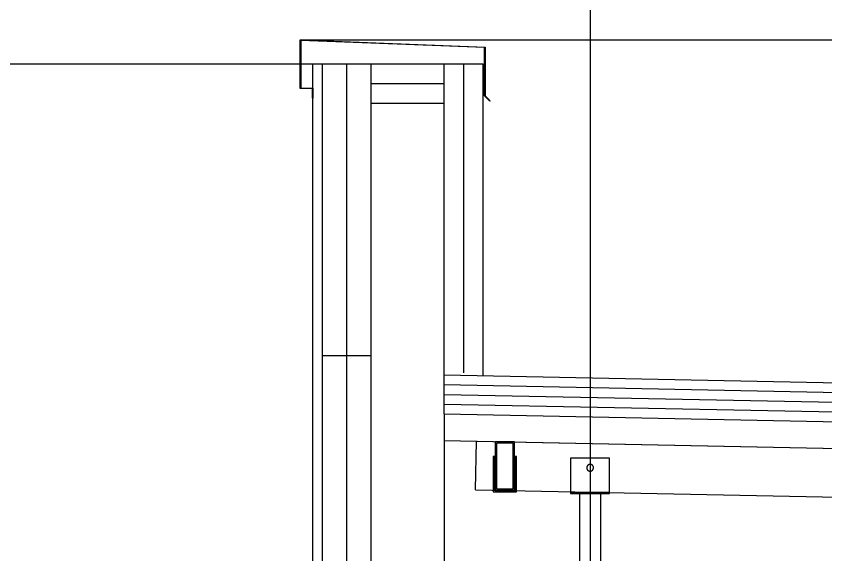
# Model space of a CAD drawing. Header units: centimetres. Extents: x 26200 to 152500, y -600 to 9300.
# Drawn here: x 129759 to 129925.5, y 6099.5 to 6210.3 of the extents above; entities that cross this region are included whole.
import ezdxf

# ---------------------------------------------------------------- set-up
doc = ezdxf.new("R2010")
doc.units = ezdxf.units.CM
doc.layers.add('ROTAS-MIMARI-KESIT', color=8, linetype='Continuous')

msp = doc.modelspace()

# ---------------------------------------------------------------- linework, layer by layer
at = {"layer": 'ROTAS-MIMARI-KESIT'}
for p, q in [((129877.07, 6815.33), (129877.07, 5246.86)), ((129817.44, 6205.41), (135636.64, 6205.41)), ((129827.09, 6200.41), (129627.54, 6200.41)), ((129822.04, 5840.41), (129822.04, 6200.41)), ((129847.04, 6192.41), (129847.04, 6200.41)), ((129847.04, 6128.51), (129847.04, 5825.41))]:
    msp.add_line(p, q, dxfattribs=at)
at = {"layer": 'ROTAS-MIMARI-KESIT', "ltscale": 100}
for p, q in [((129820.04, 5840.41), (129820.04, 6200.41)), ((129832.04, 6200.41), (129822.04, 6200.41)), ((129832.04, 6192.41), (129847.04, 6192.41)), ((129847.04, 6128.51), (129847.04, 6192.41)), ((129832.04, 6140.41), (129822.04, 6140.41))]:
    msp.add_line(p, q, dxfattribs=at)
at = {"layer": 'ROTAS-MIMARI-KESIT', "ltscale": 0.005}
msp.add_line((129827.04, 5840.41), (129827.04, 6200.41), dxfattribs=at)
at = {"layer": 'ROTAS-MIMARI-KESIT'}
for points in [[(129856.43, 6192.78), (129855.34, 6193.87), (129855.34, 6203.81), (129817.54, 6205.3), (129817.54, 6195.51), (129820.04, 6195.51), (129820.04, 6193.41), (129819.94, 6193.41), (129819.94, 6195.41), (129817.44, 6195.41), (129817.44, 6205.41), (129855.44, 6203.91), (129855.44, 6193.91), (129856.5, 6192.85)], [(129857.53, 6112.76), (129861.53, 6112.76), (129861.53, 6122.76), (129857.53, 6122.76)], [(129857.83, 6113.06), (129861.23, 6113.06), (129861.23, 6122.46), (129857.83, 6122.46)], [(129861.63, 6112.76), (129857.43, 6112.76), (129857.43, 6119.76), (129857.13, 6119.76), (129857.13, 6112.46), (129861.93, 6112.46), (129861.93, 6119.76), (129861.63, 6119.76)], [(129881.04, 6119.41), (129873.04, 6119.41), (129873.04, 6112.11), (129881.04, 6112.11)], [(129877.74, 6117.41), (129877.74, 6117.42), (129877.74, 6117.44), (129877.74, 6117.45), (129877.74, 6117.47), (129877.74, 6117.49), (129877.74, 6117.5), (129877.73, 6117.52), (129877.73, 6117.53), (129877.73, 6117.55), (129877.72, 6117.57), (129877.72, 6117.58), (129877.72, 6117.6), (129877.71, 6117.62), (129877.71, 6117.63), (129877.7, 6117.65), (129877.69, 6117.66), (129877.69, 6117.68), (129877.68, 6117.7), (129877.67, 6117.71), (129877.66, 6117.73), (129877.66, 6117.74), (129877.65, 6117.76), (129877.64, 6117.77), (129877.63, 6117.79), (129877.62, 6117.8), (129877.61, 6117.82), (129877.6, 6117.83), (129877.59, 6117.85), (129877.58, 6117.86), (129877.56, 6117.88), (129877.55, 6117.89), (129877.54, 6117.9), (129877.53, 6117.91), (129877.51, 6117.93), (129877.5, 6117.94), (129877.48, 6117.95), (129877.47, 6117.96), (129877.46, 6117.97), (129877.44, 6117.98), (129877.43, 6117.99), (129877.41, 6118), (129877.4, 6118.01), (129877.38, 6118.02), (129877.36, 6118.03), (129877.35, 6118.04), (129877.33, 6118.04), (129877.32, 6118.05), (129877.3, 6118.06), (129877.28, 6118.06), (129877.27, 6118.07), (129877.25, 6118.08), (129877.24, 6118.08), (129877.22, 6118.08), (129877.2, 6118.09), (129877.19, 6118.09), (129877.17, 6118.1), (129877.15, 6118.1), (129877.14, 6118.1), (129877.12, 6118.1), (129877.11, 6118.1), (129877.09, 6118.11), (129877.07, 6118.11), (129877.06, 6118.11), (129877.04, 6118.11), (129877.03, 6118.11), (129877.01, 6118.11), (129877, 6118.11), (129876.98, 6118.1), (129876.96, 6118.1), (129876.95, 6118.1), (129876.93, 6118.1), (129876.92, 6118.1), (129876.9, 6118.09), (129876.88, 6118.09), (129876.87, 6118.08), (129876.85, 6118.08), (129876.83, 6118.08), (129876.82, 6118.07), (129876.8, 6118.06), (129876.79, 6118.06), (129876.77, 6118.05), (129876.75, 6118.04), (129876.74, 6118.04), (129876.72, 6118.03), (129876.71, 6118.02), (129876.69, 6118.01), (129876.68, 6118), (129876.66, 6117.99), (129876.65, 6117.98), (129876.63, 6117.97), (129876.62, 6117.96), (129876.6, 6117.95), (129876.59, 6117.94), (129876.57, 6117.93), (129876.56, 6117.91), (129876.55, 6117.9), (129876.54, 6117.89), (129876.52, 6117.88), (129876.51, 6117.86), (129876.5, 6117.85), (129876.49, 6117.83), (129876.48, 6117.82), (129876.47, 6117.8), (129876.46, 6117.79), (129876.45, 6117.77), (129876.44, 6117.76), (129876.43, 6117.74), (129876.42, 6117.73), (129876.41, 6117.71), (129876.41, 6117.7), (129876.4, 6117.68), (129876.39, 6117.66), (129876.39, 6117.65), (129876.38, 6117.63), (129876.38, 6117.62), (129876.37, 6117.6), (129876.37, 6117.58), (129876.36, 6117.57), (129876.36, 6117.55), (129876.35, 6117.53), (129876.35, 6117.52), (129876.35, 6117.5), (129876.35, 6117.49), (129876.35, 6117.47), (129876.34, 6117.45), (129876.34, 6117.44), (129876.34, 6117.42), (129876.34, 6117.41), (129876.34, 6117.39), (129876.34, 6117.38), (129876.34, 6117.36), (129876.35, 6117.34), (129876.35, 6117.33), (129876.35, 6117.31), (129876.35, 6117.3), (129876.35, 6117.28), (129876.36, 6117.26), (129876.36, 6117.25), (129876.37, 6117.23), (129876.37, 6117.21), (129876.38, 6117.2), (129876.38, 6117.18), (129876.39, 6117.17), (129876.39, 6117.15), (129876.4, 6117.13), (129876.41, 6117.12), (129876.41, 6117.1), (129876.42, 6117.09), (129876.43, 6117.07), (129876.44, 6117.05), (129876.45, 6117.04), (129876.46, 6117.02), (129876.47, 6117.01), (129876.48, 6116.99), (129876.49, 6116.98), (129876.5, 6116.97), (129876.51, 6116.95), (129876.52, 6116.94), (129876.54, 6116.92), (129876.55, 6116.91), (129876.56, 6116.9), (129876.57, 6116.89), (129876.59, 6116.88), (129876.6, 6116.86), (129876.62, 6116.85), (129876.63, 6116.84), (129876.65, 6116.83), (129876.66, 6116.82), (129876.68, 6116.81), (129876.69, 6116.8), (129876.71, 6116.79), (129876.72, 6116.79), (129876.74, 6116.78), (129876.75, 6116.77), (129876.77, 6116.76), (129876.79, 6116.76), (129876.8, 6116.75), (129876.82, 6116.74), (129876.83, 6116.74), (129876.85, 6116.73), (129876.87, 6116.73), (129876.88, 6116.73), (129876.9, 6116.72), (129876.92, 6116.72), (129876.93, 6116.72), (129876.95, 6116.71), (129876.96, 6116.71), (129876.98, 6116.71), (129877, 6116.71), (129877.01, 6116.71), (129877.03, 6116.71), (129877.04, 6116.71), (129877.06, 6116.71), (129877.07, 6116.71), (129877.09, 6116.71), (129877.11, 6116.71), (129877.12, 6116.71), (129877.14, 6116.71), (129877.15, 6116.72), (129877.17, 6116.72), (129877.19, 6116.72), (129877.2, 6116.73), (129877.22, 6116.73), (129877.24, 6116.73), (129877.25, 6116.74), (129877.27, 6116.74), (129877.28, 6116.75), (129877.3, 6116.76), (129877.32, 6116.76), (129877.33, 6116.77), (129877.35, 6116.78), (129877.36, 6116.79), (129877.38, 6116.79), (129877.4, 6116.8), (129877.41, 6116.81), (129877.43, 6116.82), (129877.44, 6116.83), (129877.46, 6116.84), (129877.47, 6116.85), (129877.48, 6116.86), (129877.5, 6116.88), (129877.51, 6116.89), (129877.53, 6116.9), (129877.54, 6116.91), (129877.55, 6116.92), (129877.56, 6116.94), (129877.58, 6116.95), (129877.59, 6116.97), (129877.6, 6116.98), (129877.61, 6116.99), (129877.62, 6117.01), (129877.63, 6117.02), (129877.64, 6117.04), (129877.65, 6117.05), (129877.66, 6117.07), (129877.66, 6117.09), (129877.67, 6117.1), (129877.68, 6117.12), (129877.69, 6117.13), (129877.69, 6117.15), (129877.7, 6117.17), (129877.71, 6117.18), (129877.71, 6117.2), (129877.72, 6117.21), (129877.72, 6117.23), (129877.72, 6117.25), (129877.73, 6117.26), (129877.73, 6117.28), (129877.73, 6117.3), (129877.74, 6117.31), (129877.74, 6117.33), (129877.74, 6117.34), (129877.74, 6117.36), (129877.74, 6117.38), (129877.74, 6117.39)]]:
    msp.add_lwpolyline(points, close=True, dxfattribs=at)
for points in [[(129832.04, 5840.41), (129832.04, 6200.41)], [(129855.04, 6200.41), (129832.04, 6200.41)], [(129851.04, 6200.41), (129851.04, 6136.96)], [(129855.04, 6200.41), (129855.04, 6200.41)], [(129855.04, 6136.42), (129855.04, 6200.41)], [(129832.04, 6196.41), (129847.04, 6196.41)], [(129847.04, 6136.51), (129952.04, 6134.41)], [(129847.04, 6134.51), (129952.08, 6132.41)], [(129847.04, 6132.51), (129952.04, 6130.41)], [(129847.04, 6130.51), (129952.08, 6128.41)], [(129847.04, 6128.51), (129952.04, 6126.41)], [(129847.04, 6123.01), (129952.04, 6120.91)], [(129853.48, 6112.88), (129853.68, 6122.88)], [(129853.48, 6112.88), (129853.68, 6122.88)], [(129853.68, 6122.88), (129952.04, 6120.91)], [(129857.13, 6118.46), (129857.43, 6118.46)], [(129861.63, 6118.46), (129861.93, 6118.46)], [(129857.13, 6117.06), (129857.43, 6117.06)], [(129861.63, 6117.06), (129861.93, 6117.06)], [(129853.48, 6112.88), (129952.04, 6110.91)], [(129873.04, 6112.41), (129881.04, 6112.41)], [(129874.92, 6096.11), (129874.92, 6112.11)], [(129879.16, 6112.11), (129879.16, 6096.11)]]:
    msp.add_lwpolyline(points, dxfattribs=at)

doc.saveas('drawing.dxf')
